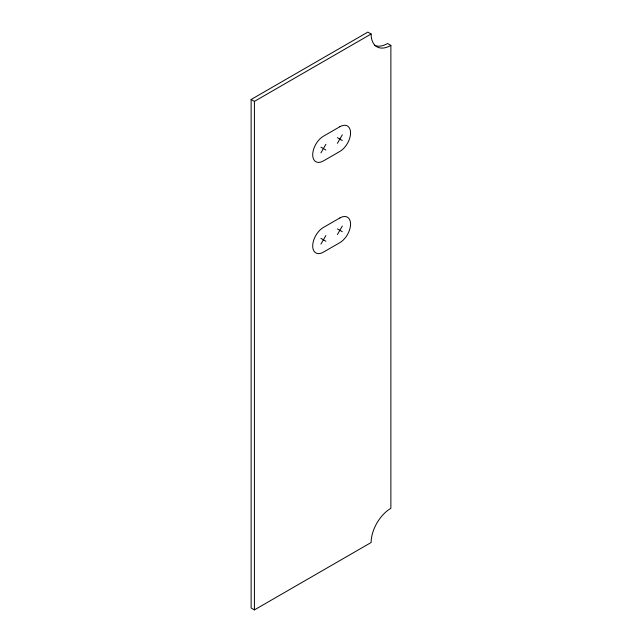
<?xml version="1.0" encoding="UTF-8"?>
<svg xmlns="http://www.w3.org/2000/svg" width="642" height="642" viewBox="0 0 642 642"><rect width="100%" height="100%" fill="white"/><g stroke="black" fill="none" stroke-linecap="round" stroke-linejoin="round"><path stroke-width="0.96" d="M320.936 152.86L325.871 144.314M337.387 143.359L342.33 134.812M320.936 244.08L325.871 235.526M337.387 234.579L342.33 226.024M251.126 99.486L367.834 32.1L371.124 34.002A27.927 16.122 -60 0 0 390.874 45.405L390.874 508.312A27.927 16.122 -60 0 0 371.124 542.514L254.417 609.9L251.126 607.998L251.126 99.486L254.417 101.38L371.124 34.002M390.874 45.405L387.583 43.504A27.927 16.122 -60 0 1 374.414 45.293M337.387 137.661L342.33 140.51M320.936 147.162L325.871 150.011M337.387 228.873L342.33 231.722M320.936 238.375L325.871 241.223M254.417 101.38L254.417 609.9M339.859 126.731L323.399 136.232A15.127 8.731 -60 0 0 312.702 154.762A15.127 8.731 -60 0 0 323.399 160.941L339.859 151.44A15.127 8.731 -60 0 0 350.556 132.91A15.127 8.731 -60 0 0 339.859 126.731M339.859 217.951L323.399 227.453A15.127 8.731 -60 0 0 312.702 245.974A15.127 8.731 -60 0 0 323.399 252.154L339.859 242.652A15.127 8.731 -60 0 0 350.556 224.122A15.127 8.731 -60 0 0 339.859 217.951"/></g></svg>
